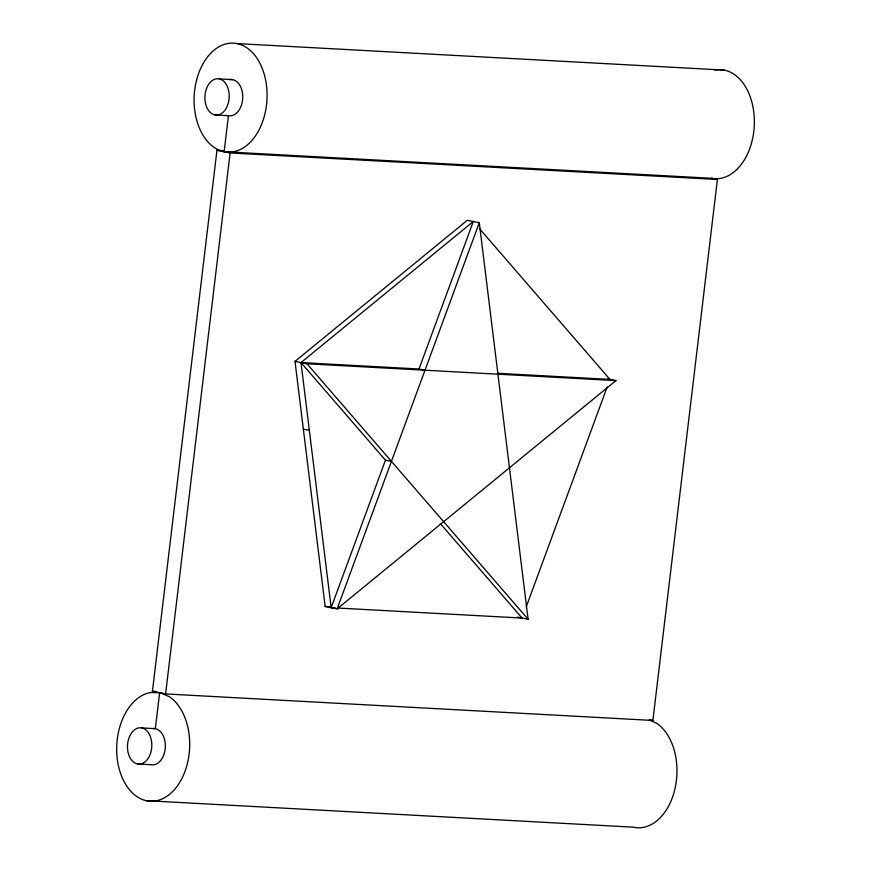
<?xml version="1.0" encoding="UTF-8"?>
<svg xmlns="http://www.w3.org/2000/svg" width="871" height="871" viewBox="0 0 871 871"><rect width="100%" height="100%" fill="white"/><g stroke="black" fill="none" stroke-linecap="round" stroke-linejoin="round"><path stroke-width="1.31" d="M225.491 151.815L711.411 178.272L717.399 179.48L652.891 720.459L165.61 693.926L152.436 691.28L216.944 150.302L223.727 150.672M159.622 692.728L155.343 728.668L141.799 727.927A18.204 12.15 -86.9 0 0 128.2 752.892A18.204 12.15 -86.9 0 0 148.952 757.051A18.204 12.15 -86.9 0 0 141.799 727.927M224.13 151.75L228.431 115.691A18.204 12.15 -86.9 0 0 242.737 97.683A18.204 12.15 -86.9 0 0 229.552 79.62M165.61 693.926L230.118 152.948L216.944 150.302M335.226 607.893L331.165 607.675L385.45 460.171L300.996 362.576L473.301 221.495L419.005 369.01L302.357 362.652M337.153 608.873L479.29 222.704L467.313 220.298L295.008 361.378L325.166 606.477L337.153 608.873L615.939 380.605L607.555 378.918M526.313 606.641L607.152 387.018M237.032 43.572A54.612 36.451 -86.9 0 1 258.48 130.944A54.612 36.451 -86.9 0 1 196.236 118.456A54.612 36.451 -86.9 0 1 237.032 43.572L724.313 70.105M219.198 78.891A18.204 12.15 -86.9 0 1 226.34 108.015A18.204 12.15 -86.9 0 1 205.6 103.856A18.204 12.15 -86.9 0 1 219.198 78.891L232.731 79.631M214.897 114.95L228.431 115.691M230.118 152.948L717.399 179.48M497.374 373.267L609.95 379.408L479.518 228.681M295.008 361.378L306.984 363.784L615.939 380.605M325.166 606.477L330.588 606.771M337.937 608.045L522.11 618.072L528.098 619.27L479.29 222.704M152.436 691.28L156.508 691.509M137.498 763.987L151.042 764.727A18.204 12.15 -86.9 0 0 165.305 747.514A18.204 12.15 -86.9 0 0 153.22 728.526M146.121 800.656L633.402 827.178A54.612 36.451 -86.9 0 0 675.058 788.342A54.612 36.451 -86.9 0 0 656.56 723.213L649.222 720.012M419.005 369.01L424.994 370.208M303.348 429.12L309.336 430.328M385.45 460.171L391.449 461.369M517.309 617.114L520.902 617.833M650.441 719.969L652.891 720.459M306.984 363.784L528.098 619.27M440.312 523.569L522.11 618.072M300.996 362.576L331.165 607.675M714.786 70.083A54.612 36.451 -86.9 0 1 754.33 124.281A54.612 36.451 -86.9 0 1 711.411 178.272M160.253 692.739L150.737 692.478A54.612 36.451 -86.9 0 0 119.784 770.977A54.612 36.451 -86.9 0 0 178.479 784.314A54.612 36.451 -86.9 0 0 169.29 696.691L160.253 692.739"/></g></svg>
